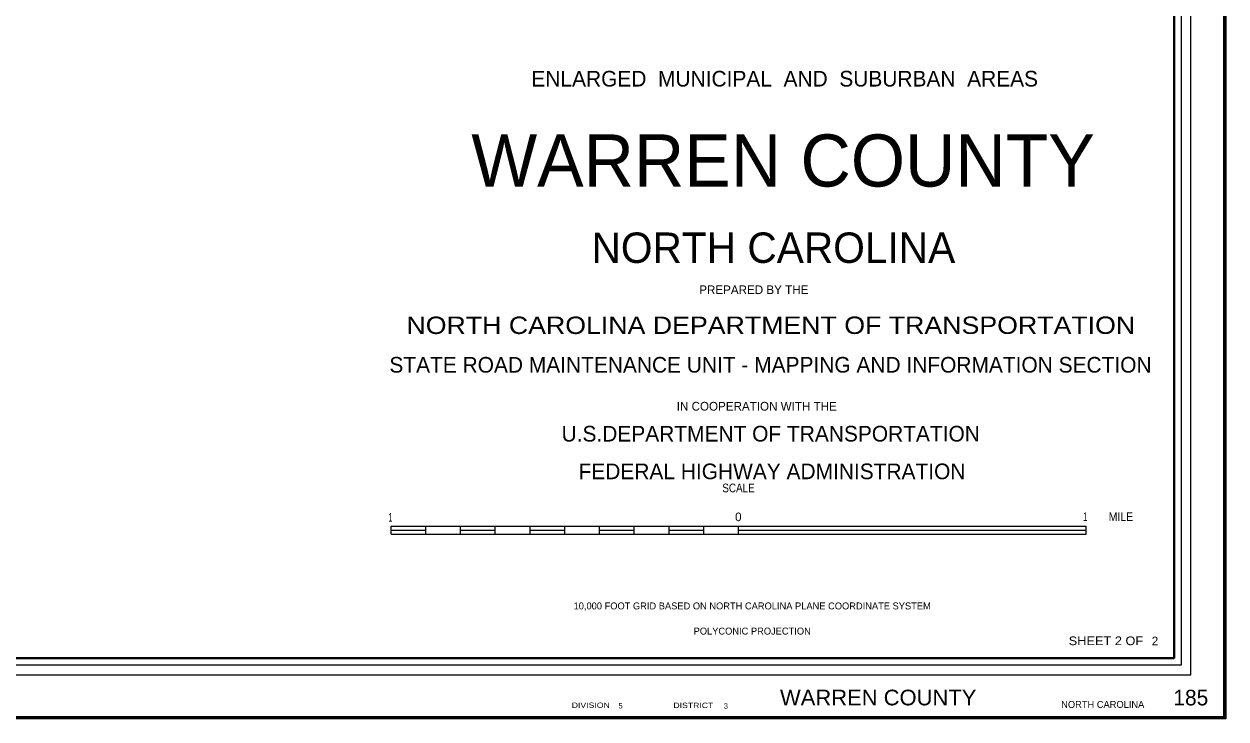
# Model space of a CAD drawing. Extents: x 630704 to 727696, y 260676 to 382967.
# Drawn here: x 705431 to 727696, y 326570 to 339442 of the extents above; entities that cross this region are included whole.
import ezdxf
from ezdxf.enums import TextEntityAlignment as Align

# ---------------------------------------------------------------- set-up
doc = ezdxf.new("R2010")
doc.units = 0
doc.header["$LTSCALE"] = 50
doc.header["$PDMODE"] = 32
doc.header["$PDSIZE"] = 25
doc.layers.add('1', color=7, linetype='Continuous', lineweight=25)
doc.layers.add('20', color=7, linetype='Continuous', lineweight=40)
doc.layers.add('12', color=7, linetype='Continuous')

msp = doc.modelspace()

# ---------------------------------------------------------------- linework, layer by layer
at = {"layer": '1', "lineweight": 13}
msp.add_lwpolyline([(727696.42, 326570.27), (631065.78, 326570.27), (631065.78, 382967.32), (727696.42, 382967.32)], close=True, dxfattribs=at)
at = {"layer": '1'}
msp.add_point((727661.42, 326605.27), dxfattribs=at)
at = {"layer": '20', "lineweight": 13}
for p, q in [((712229.42, 329994.16), (712229.42, 330143.92)), ((712229.42, 330143.92), (718666.79, 330143.92)), ((712229.42, 330069.04), (712873.16, 330069.04)), ((712229.42, 329994.16), (718666.79, 329994.16)), ((712873.16, 329994.16), (712873.16, 330143.92)), ((713516.89, 329994.16), (713516.89, 330143.92)), ((713516.89, 330069.04), (714160.63, 330069.04)), ((714160.63, 329994.16), (714160.63, 330143.92)), ((714804.37, 329994.16), (714804.37, 330143.92)), ((714804.37, 330069.04), (715448.11, 330069.04)), ((715448.11, 329994.16), (715448.11, 330143.92)), ((716091.84, 329994.16), (716091.84, 330143.92)), ((716091.84, 330069.04), (716735.58, 330069.04)), ((716735.58, 329994.16), (716735.58, 330143.92)), ((717379.32, 329994.16), (717379.32, 330143.92)), ((717379.32, 330069.04), (718023.06, 330069.04)), ((718023.06, 329994.16), (718023.06, 330143.92)), ((718666.79, 330069.04), (725104.17, 330069.04))]:
    msp.add_line(p, q, dxfattribs=at)
at = {"layer": '20'}
for points in [[(631100.78, 382932.31), (727661.42, 382932.31), (727661.42, 326605.27), (631100.78, 326605.27)], [(634288.63, 381823.35), (726735.92, 381823.35), (726735.92, 327696.99), (634288.63, 327696.99)]]:
    msp.add_lwpolyline(points, close=True, dxfattribs=at)
at = {"layer": '20', "lineweight": 13}
msp.add_lwpolyline([(633979.45, 382148.81), (633979.45, 327387.71), (634158, 327566.38), (634158, 381953.99), (726866.52, 381953.99), (726866.52, 327566.38), (634158, 327566.38), (633979.45, 327387.71), (727045.11, 327387.71), (727045.11, 382148.81)], close=True, dxfattribs=at)
for points in [[(718666.79, 329994.16), (725104.17, 329994.16), (725104.17, 330143.92)], [(718666.79, 329994.16), (718666.79, 330143.92), (725104.17, 330143.92)]]:
    msp.add_lwpolyline(points, dxfattribs=at)

# ---------------------------------------------------------------- texts
at = {"layer": '12'}
for s, height, rotation, p in [('ENLARGED  MUNICIPAL  AND  SUBURBAN  AREAS', 289.7, 0.002, (719522.32, 338284.79)), ('NORTH CAROLINA', 563.3, 0.007, (719312.41, 335017.8)), ('PREPARED BY THE', 161, 0.006, (718949.62, 334440.01)), ('STATE ROAD MAINTENANCE UNIT - MAPPING AND INFORMATION SECTION', 289.7, 0.002, (719258.54, 332985.59)), ('IN COOPERATION WITH THE', 161, 0.007, (719005.3, 332282.25)), ('U.S.DEPARTMENT OF TRANSPORTATION', 289.7, 0.006, (719263.32, 331709.24)), ('FEDERAL HIGHWAY ADMINISTRATION', 289.7, 0.006, (719287.02, 331011.38))]:
    msp.add_text(s, height=height, rotation=rotation, dxfattribs=at).set_placement(p, align=Align.CENTER)
msp.add_text('     WARREN COUNTY    ', height=965.6, dxfattribs=at).set_placement((719312.37, 336431.57), align=Align.CENTER)
at = {"layer": '12', "width": 1.15}
msp.add_text('NORTH CAROLINA DEPARTMENT OF TRANSPORTATION', height=321.8, rotation=0.007, dxfattribs=at).set_placement((719264.82, 333701.72), align=Align.CENTER)
at = {"layer": '20'}
for s, height, width, p in [('SCALE', 161, 0.85, (718666.59, 330768.88)), ('1', 161, 0.5, (712217.93, 330224.55)), ('1', 161, 0.5, (725088.58, 330235.5)), ('MILE', 161, 0.9, (725750.96, 330235.68)), ('SHEET 2 OF', 160.9, 1.1, (725473.78, 327937.29)), ('WARREN COUNTY      ', 289.7, 1.05, (721593.24, 326822.57)), ('DIVISION', 100, 1.2, (715929.76, 326774.23)), ('DISTRICT', 100, 1.2, (717830.12, 326771.92))]:
    msp.add_text(s, height=height, dxfattribs=dict(at, width=width)).set_placement(p, align=Align.CENTER)
for s, height, p in [('0', 161, (718662.9, 330232.85)), ('2  ', 160.9, (726441.89, 327933.38)), ('185', 289.7, (727045.55, 326821.23))]:
    msp.add_text(s, height=height, dxfattribs=at).set_placement(p, align=Align.CENTER)
for s, rotation, p in [('10,000 FOOT GRID BASED ON NORTH CAROLINA PLANE COORDINATE SYSTEM', 359.995, (718919.79, 328599.39)), ('POLYCONIC PROJECTION', 0.001, (718919.95, 328133.62))]:
    msp.add_text(s, height=128.7, rotation=rotation, dxfattribs=at).set_placement(p, align=Align.CENTER)
for s, height, p in [(' 5', 100, (716405.48, 326764.98)), (' 3', 100, (718355.21, 326761.53)), ('NORTH CAROLINA', 128.7, (724644.19, 326775.12))]:
    msp.add_text(s, height=height, dxfattribs=at).set_placement(p)

doc.saveas('drawing.dxf')
